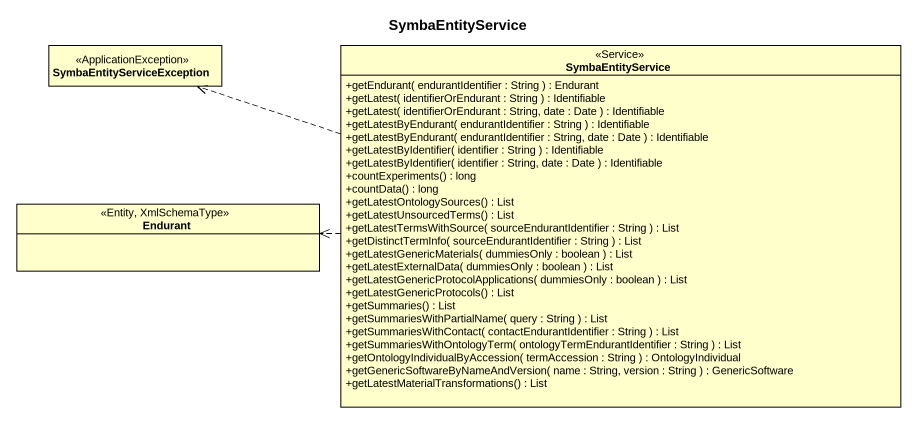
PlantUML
@startuml
title SymbaEntityService
hide circle
hide empty members
skinparam classAttributeIconSize 0
class SymbaEntityServiceException <<ApplicationException>>
class SymbaEntityService <<Service>> {
  +getEndurant( endurantIdentifier : String ) : Endurant
  +getLatest( identifierOrEndurant : String ) : Identifiable
  +getLatest( identifierOrEndurant : String, date : Date ) : Identifiable
  +getLatestByEndurant( endurantIdentifier : String ) : Identifiable
  +getLatestByEndurant( endurantIdentifier : String, date : Date ) : Identifiable
  +getLatestByIdentifier( identifier : String ) : Identifiable
  +getLatestByIdentifier( identifier : String, date : Date ) : Identifiable
  +countExperiments() : long
  +countData() : long
  +getLatestOntologySources() : List
  +getLatestUnsourcedTerms() : List
  +getLatestTermsWithSource( sourceEndurantIdentifier : String ) : List
  +getDistinctTermInfo( sourceEndurantIdentifier : String ) : List
  +getLatestGenericMaterials( dummiesOnly : boolean ) : List
  +getLatestExternalData( dummiesOnly : boolean ) : List
  +getLatestGenericProtocolApplications( dummiesOnly : boolean ) : List
  +getLatestGenericProtocols() : List
  +getSummaries() : List
  +getSummariesWithPartialName( query : String ) : List
  +getSummariesWithContact( contactEndurantIdentifier : String ) : List
  +getSummariesWithOntologyTerm( ontologyTermEndurantIdentifier : String ) : List
  +getOntologyIndividualByAccession( termAccession : String ) : OntologyIndividual
  +getGenericSoftwareByNameAndVersion( name : String, version : String ) : GenericSoftware
  +getLatestMaterialTransformations() : List
}
class Endurant <<Entity, XmlSchemaType>>
SymbaEntityService .left.> SymbaEntityServiceException
SymbaEntityService .left.> Endurant
@enduml
